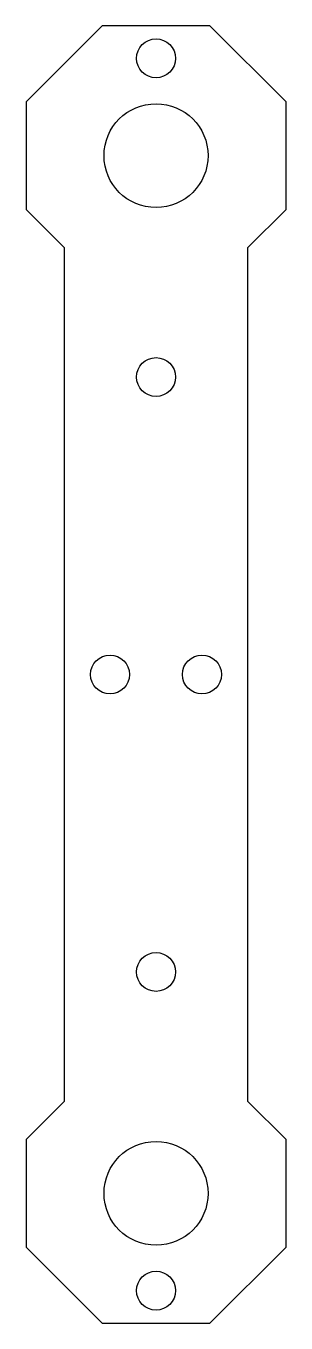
# Model space of a CAD drawing. Header units: millimetres. Extents: x 159.5 to 179.5, y -65.3 to 34.7.
import ezdxf

# ---------------------------------------------------------------- set-up
doc = ezdxf.new("R2010")
doc.units = ezdxf.units.MM
doc.layers.get('0').update_dxf_attribs({"linetype": 'CONTINUOUS'})

msp = doc.modelspace()

# ---------------------------------------------------------------- linework, layer by layer
msp.add_lwpolyline([(162.41, 17.63), (162.41, -48.23), (159.48, -51.16), (159.48, -59.44), (165.33, -65.3), (173.62, -65.3), (179.48, -59.44), (179.48, -51.16), (176.55, -48.23), (176.55, 17.63), (179.48, 20.56), (179.48, 28.84), (173.62, 34.7), (165.33, 34.7), (159.48, 28.84), (159.48, 20.56)], close=True)
for centre, radius in [((169.48, 32.2), 1.5), ((169.48, 24.7), 4), ((169.48, 7.63), 1.5), ((165.94, -15.3), 1.5), ((173.01, -15.3), 1.5), ((169.48, -38.23), 1.5), ((169.48, -55.3), 4), ((169.48, -62.8), 1.5)]:
    msp.add_circle(centre, radius)

doc.saveas('drawing.dxf')
